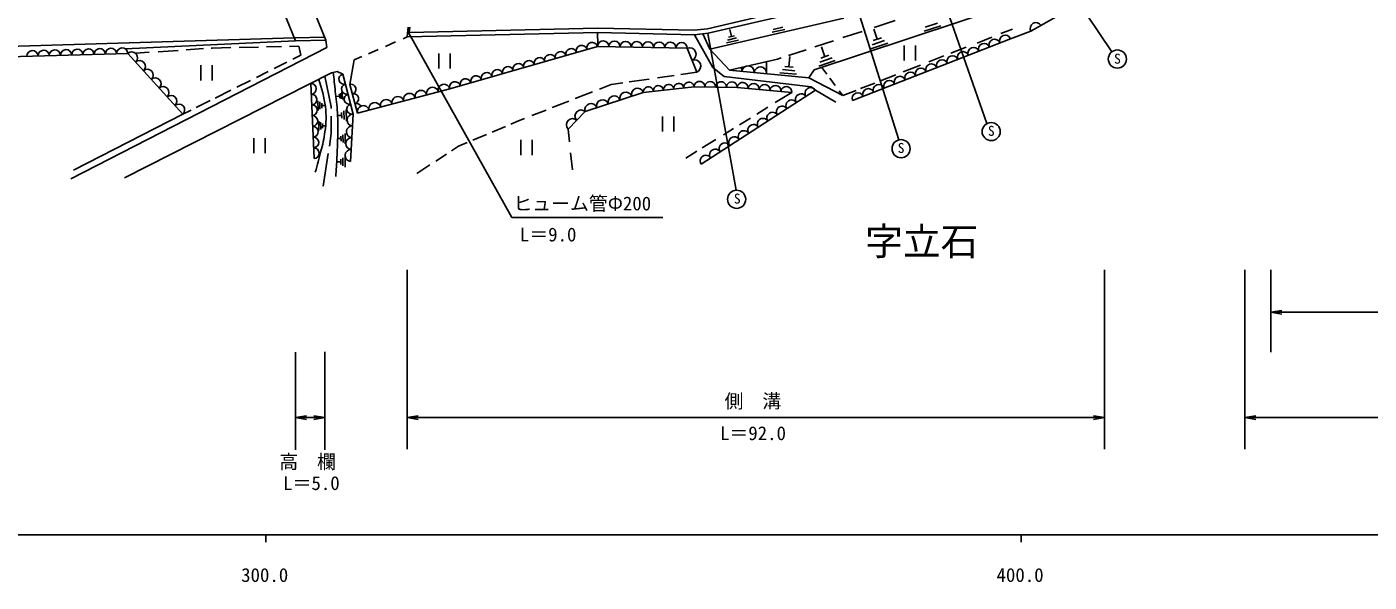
# Model space of a CAD drawing. Units: millimetres, scale not verified. Extents: x 40000 to 680000, y 20000 to 380000.
# Drawn here: x 336359 to 514056, y 198715 to 272232 of the extents above; entities that cross this region are included whole.
import ezdxf
from ezdxf.enums import TextEntityAlignment as Align

# ---------------------------------------------------------------- set-up
doc = ezdxf.new("R2010")
doc.units = ezdxf.units.MM
doc.header["$LTSCALE"] = 1000
for name, color, linetype, lineweight in [('M-BGD', 7, 'Continuous', 25), ('M-STR-STR3', 7, 'Continuous', 25), ('M-STR-STRC', 7, 'Continuous', 25), ('M-TTL-BAND', 7, 'Continuous', 25)]:
    doc.layers.add(name, color=color, linetype=linetype, lineweight=lineweight)
doc.layers.add('M-BMK-HTXT', color=7, linetype='Continuous')
doc.styles.add('ＭＳ ゴシック', font='')
doc.styles.get('ＭＳ ゴシック').set_extended_font_data('MS Gothic')

# ---------------------------------------------------------------- blocks, each defined once
blk = doc.blocks.new('open_arrow')
at = {"color": 0, "linetype": 'Continuous', "lineweight": -2}
blk.add_lwpolyline([(7.5, 1.25), (0, 0), (7.5, -1.25)], dxfattribs=at)

msp = doc.modelspace()

# ---------------------------------------------------------------- linework, layer by layer
at = {"layer": 'M-BGD'}
for p, q in [((469283, 271652), (486698, 281596)), ((368380, 278998), (371945, 270362)), ((372408, 279068), (375954, 270479)), ((426474, 271972), (441927, 275567)), ((426573, 271379), (442077, 274986)), ((440579, 266521), (466040, 274952)), ((386713, 270897), (386860, 272184)), ((386984, 271503), (387060, 272170)), ((386984, 271503), (411959, 272073)), ((411959, 272073), (424722, 271792)), ((424722, 271792), (426474, 271972)), ((444505, 273399), (426768, 269287)), ((429416, 271902), (429636, 270942)), ((436696, 271902), (435026, 271512)), ((436416, 272192), (435166, 271892)), ((448486, 271932), (448936, 270602)), ((448516, 272157), (451312, 273073)), ((457336, 272382), (455136, 271662)), ((456916, 272732), (455266, 272192)), ((465303, 271329), (466833, 271928)), ((310991, 268984), (371782, 270758)), ((349362, 269335), (371945, 270362)), ((371782, 270758), (375791, 270875)), ((371945, 270362), (375954, 270479)), ((375954, 270479), (376082, 269481)), ((383818, 269650), (385180, 270237)), ((386160, 270659), (386713, 270897)), ((386713, 270897), (411959, 271473)), ((411952, 269866), (411917, 271472)), ((411959, 271473), (424746, 271192)), ((424746, 271192), (426573, 271379)), ((427150, 266848), (424746, 271192)), ((425829, 271303), (426768, 269287)), ((430586, 270482), (428986, 270112)), ((430316, 270762), (429116, 270482)), ((430036, 271032), (429236, 270852)), ((440686, 269590), (443164, 270402)), ((444377, 270800), (446932, 271637)), ((445661, 262488), (466569, 270658)), ((449916, 270432), (448246, 269872)), ((449486, 270782), (448376, 270412)), ((462144, 270092), (464116, 270864)), ((466569, 270658), (469283, 271652)), ((311125, 267590), (349719, 268722)), ((342199, 252106), (376082, 269481)), ((349719, 268722), (356995, 260658)), ((350735, 268742), (352572, 268865)), ((353755, 268944), (356372, 269119)), ((357434, 269191), (359747, 269345)), ((360749, 269412), (360905, 269423)), ((360905, 269423), (363370, 269476)), ((364465, 269500), (367022, 269556)), ((368084, 269579), (370082, 269623)), ((371144, 269646), (372361, 269672)), ((372611, 268486), (371588, 267973)), ((372361, 269672), (372611, 268486)), ((381566, 268681), (382889, 269250)), ((390907, 268698), (390907, 266698)), ((392354, 264044), (411914, 269645)), ((392407, 268698), (392407, 266698)), ((411914, 269645), (423780, 269405)), ((423780, 269405), (425047, 266239)), ((426768, 269287), (429375, 266492)), ((437187, 268443), (439512, 269205)), ((442546, 268462), (441456, 268102)), ((441566, 269592), (442006, 268282)), ((450336, 270072), (448106, 269332)), ((452489, 269772), (452489, 267772)), ((453989, 269772), (453989, 267772)), ((455756, 267591), (457770, 268380)), ((458671, 268732), (460708, 269530)), ((359413, 267148), (359413, 265148)), ((360913, 267148), (360913, 265148)), ((370777, 267567), (369117, 266734)), ((379709, 267881), (379098, 264607)), ((379709, 267881), (380704, 268310)), ((428653, 265679), (427150, 266848)), ((429375, 266492), (435744, 267971)), ((434297, 266027), (434278, 267630)), ((435744, 267971), (436230, 268130)), ((438036, 266422), (436376, 266582)), ((437796, 266892), (436686, 267002)), ((437366, 268312), (437246, 266952)), ((443386, 267772), (441196, 267042)), ((442966, 268122), (441326, 267572)), ((442263, 265974), (441604, 266860)), ((452348, 266257), (454679, 267169)), ((349283, 252251), (376678, 266125)), ((365947, 265145), (364149, 264244)), ((368293, 266322), (366745, 265546)), ((375813, 265687), (376636, 261644)), ((376678, 266125), (377435, 266307)), ((377435, 266307), (378178, 265973)), ((378178, 265973), (379572, 260670)), ((415256, 264817), (413712, 264593)), ((418745, 265324), (416090, 264938)), ((422033, 265801), (419866, 265487)), ((425047, 266239), (422952, 265935)), ((440174, 264301), (428653, 265679)), ((429375, 266492), (439883, 265498)), ((438266, 265952), (436056, 266162)), ((439883, 265498), (440579, 266521)), ((439883, 265498), (444371, 263133)), ((443369, 264483), (442658, 265441)), ((446734, 264059), (448611, 264794)), ((449380, 265094), (451410, 265889)), ((363351, 263844), (361279, 262806)), ((373938, 264737), (374377, 254792)), ((377324, 262998), (377741, 263058)), ((377701, 263298), (377771, 262808)), ((377881, 263448), (377991, 262718)), ((378051, 263598), (378201, 262628)), ((379098, 264607), (380139, 260807)), ((380139, 260807), (392354, 264044)), ((411227, 263619), (408958, 262730)), ((410285, 261003), (417966, 263550)), ((413712, 264593), (412165, 263987)), ((417966, 263550), (424687, 264301)), ((424687, 264301), (430406, 264218)), ((425605, 254074), (440758, 263842)), ((430406, 264218), (437628, 263550)), ((437628, 263550), (435438, 262194)), ((440758, 263842), (440174, 264301)), ((440758, 263842), (443472, 262256)), ((444371, 263133), (443899, 263769)), ((444371, 263133), (446141, 263826)), ((358109, 261217), (356995, 260658)), ((360618, 262474), (358795, 261561)), ((374904, 261147), (374864, 262457)), ((375164, 261317), (375134, 262307)), ((375414, 261487), (375404, 262147)), ((375876, 261829), (375414, 261817)), ((376636, 261644), (376638, 261415)), ((378616, 261296), (378696, 259766)), ((408111, 262399), (405903, 261534)), ((434440, 261577), (432991, 260680)), ((356995, 260658), (342552, 253274)), ((375014, 258490), (374994, 259760)), ((375264, 258660), (375254, 259610)), ((375514, 258820), (375504, 259450)), ((376647, 260415), (376667, 258122)), ((377476, 260494), (378046, 260506)), ((378026, 260886), (378066, 260126)), ((378326, 261096), (378386, 259946)), ((379572, 260670), (379222, 254420)), ((401427, 259780), (400452, 259367)), ((402250, 260103), (401427, 259780)), ((405086, 261213), (403218, 260482)), ((408031, 258707), (410285, 261003)), ((420498, 260359), (420498, 258359)), ((421998, 260359), (421998, 258359)), ((432152, 260160), (430698, 259260)), ((375929, 259146), (375514, 259140)), ((376667, 258122), (376411, 256435)), ((377939, 257771), (377949, 257091)), ((378209, 257951), (378229, 256921)), ((378479, 258121), (378499, 256751)), ((397188, 257983), (395398, 257224)), ((399722, 259057), (397950, 258306)), ((408201, 257003), (408031, 258707)), ((429896, 258764), (428585, 257952)), ((366414, 257499), (366414, 255499)), ((367914, 257499), (367914, 255499)), ((377514, 257433), (377949, 257431)), ((393511, 256424), (392587, 255819)), ((394650, 256907), (393511, 256424)), ((401771, 257261), (401771, 255261)), ((403271, 257261), (403271, 255261)), ((427560, 257318), (425773, 256211)), ((376261, 255446), (375608, 251141)), ((377375, 254359), (377913, 254356)), ((377913, 254706), (377913, 253996)), ((378203, 254886), (378203, 253816)), ((378483, 255056), (378483, 253636)), ((391911, 255375), (390481, 254439)), ((408574, 253281), (408348, 255536)), ((425034, 255753), (423602, 254867)), ((389727, 253945), (388002, 252814))]:
    msp.add_line(p, q, dxfattribs=at)
for centre, radius, start, end in [((469953, 272035), 771, 29.72583, 209.72583), ((411215, 269445), 727, 15.97806, 195.97806), ((412656, 269630), 742, 358.84507, 178.84507), ((414139, 269600), 742, 358.84507, 178.84507), ((415622, 269570), 742, 358.84507, 178.84507), ((417105, 269540), 742, 358.84507, 178.84507), ((418589, 269510), 742, 358.84507, 178.84507), ((420072, 269480), 742, 358.84507, 178.84507), ((421555, 269450), 742, 358.84507, 178.84507), ((423038, 269420), 742, 358.84507, 178.84507), ((464478, 269841), 748, 21.34285, 201.34285), ((465872, 270386), 748, 21.34285, 201.34285), ((337102, 268352), 742, 1.6795, 181.6795), ((338586, 268395), 742, 1.6795, 181.6795), ((340071, 268439), 742, 1.6795, 181.6795), ((341555, 268482), 742, 1.6795, 181.6795), ((343039, 268526), 742, 1.6795, 181.6795), ((344524, 268569), 742, 1.6795, 181.6795), ((346008, 268613), 742, 1.6795, 181.6795), ((347493, 268656), 742, 1.6795, 181.6795), ((348977, 268700), 742, 1.6795, 181.6795), ((350239, 268146), 776, 312.06173, 132.06173), ((405627, 267844), 727, 15.97806, 195.97806), ((407024, 268244), 727, 15.97806, 195.97806), ((408421, 268644), 727, 15.97806, 195.97806), ((409818, 269044), 727, 15.97806, 195.97806), ((424097, 268614), 852, 291.80141, 111.80141), ((458903, 267662), 748, 21.34285, 201.34285), ((460296, 268207), 748, 21.34285, 201.34285), ((461690, 268752), 748, 21.34285, 201.34285), ((463084, 269296), 748, 21.34285, 201.34285), ((351278, 266994), 776, 312.06173, 132.06173), ((352318, 265842), 776, 312.06173, 132.06173), ((398641, 265844), 727, 15.97806, 195.97806), ((400038, 266244), 727, 15.97806, 195.97806), ((401435, 266644), 727, 15.97806, 195.97806), ((402832, 267044), 727, 15.97806, 195.97806), ((404230, 267444), 727, 15.97806, 195.97806), ((424730, 267031), 852, 291.80141, 111.80141), ((430192, 266415), 820, 354.59425, 31.5362), ((431825, 266261), 820, 354.59425, 174.59425), ((433459, 266106), 820, 354.59425, 174.59425), ((454721, 266028), 748, 21.34285, 201.34285), ((456115, 266573), 748, 21.34285, 201.34285), ((457509, 267118), 748, 21.34285, 201.34285), ((353357, 264690), 776, 312.06173, 132.06173), ((378352, 265310), 685, 104.72745, 284.72745), ((393052, 264244), 727, 15.97806, 195.97806), ((394449, 264644), 727, 15.97806, 195.97806), ((395847, 265044), 727, 15.97806, 195.97806), ((397244, 265444), 727, 15.97806, 195.97806), ((424015, 264226), 676, 6.37925, 186.37925), ((425402, 264291), 715, 359.16362, 179.16362), ((426832, 264270), 715, 359.16362, 179.16362), ((428261, 264249), 715, 359.16362, 179.16362), ((429691, 264228), 715, 359.16362, 179.16362), ((431128, 264151), 725, 354.716, 174.716), ((450539, 264394), 748, 21.34285, 201.34285), ((451933, 264939), 748, 21.34285, 201.34285), ((453327, 265484), 748, 21.34285, 201.34285), ((354397, 263538), 776, 312.06173, 132.06173), ((355436, 262386), 776, 312.06173, 132.06173), ((373969, 264027), 711, 272.53059, 92.53059), ((374032, 262606), 711, 272.53059, 92.53059), ((378701, 263985), 685, 104.72745, 284.72745), ((379049, 262659), 685, 104.72745, 284.72745), ((379271, 263974), 657, 285.32692, 105.32692), ((379619, 262707), 657, 285.32692, 105.32692), ((385483, 262223), 790, 14.84099, 194.84099), ((387010, 262628), 790, 14.84099, 194.84099), ((388537, 263032), 790, 14.84099, 194.84099), ((390064, 263437), 790, 14.84099, 194.84099), ((391590, 263842), 790, 14.84099, 194.84099), ((414126, 262277), 809, 18.34148, 198.34148), ((415662, 262786), 809, 18.34148, 198.34148), ((417198, 263295), 809, 18.34148, 198.34148), ((418638, 263625), 676, 6.37925, 186.37925), ((419982, 263775), 676, 6.37925, 186.37925), ((421327, 263925), 676, 6.37925, 186.37925), ((422671, 264076), 676, 6.37925, 186.37925), ((432572, 264017), 725, 354.716, 174.716), ((434017, 263884), 725, 354.716, 174.716), ((435461, 263750), 725, 354.716, 174.716), ((436905, 263617), 725, 354.716, 174.716), ((438864, 262621), 751, 32.80697, 212.80697), ((440127, 263435), 751, 32.80697, 212.80697), ((446358, 262761), 748, 21.34285, 201.34285), ((447751, 263305), 748, 21.34285, 201.34285), ((449145, 263850), 748, 21.34285, 201.34285), ((356476, 261234), 776, 312.06173, 132.06173), ((374095, 261185), 711, 272.53059, 92.53059), ((379398, 261333), 685, 104.72745, 284.72745), ((379966, 261441), 657, 25.27296, 105.32692), ((380903, 261010), 790, 14.84099, 194.84099), ((382429, 261414), 790, 14.84099, 194.84099), ((383956, 261819), 790, 14.84099, 194.84099), ((409722, 260429), 804, 45.52563, 225.52563), ((411053, 261258), 809, 18.34148, 198.34148), ((412589, 261767), 809, 18.34148, 198.34148), ((436339, 260993), 751, 32.80697, 212.80697), ((437602, 261807), 751, 32.80697, 212.80697), ((374157, 259765), 711, 272.53059, 92.53059), ((379528, 259889), 782, 86.79998, 266.79998), ((408595, 259281), 804, 45.52563, 225.52563), ((433813, 259365), 751, 32.80697, 212.80697), ((435076, 260179), 751, 32.80697, 212.80697), ((374220, 258344), 711, 272.53059, 92.53059), ((379441, 258326), 782, 86.79998, 266.79998), ((430025, 256923), 751, 32.80697, 212.80697), ((431288, 257737), 751, 32.80697, 212.80697), ((432550, 258551), 751, 32.80697, 212.80697), ((374283, 256923), 711, 272.53059, 92.53059), ((374346, 255502), 711, 272.53059, 92.53059), ((379266, 255201), 782, 86.79998, 266.79998), ((379353, 256764), 782, 86.79998, 266.79998), ((427499, 255295), 751, 32.80697, 212.80697), ((428762, 256109), 751, 32.80697, 212.80697), ((426237, 254481), 751, 32.80697, 212.80697)]:
    msp.add_arc(centre, radius, start, end, dxfattribs=at)
for points, knots in [([(374991, 265271), (375364, 264084), (375737, 262898), (375888, 261675), (376024, 260575), (375981, 259445), (375826, 258340), (375703, 257466), (375511, 256607), (375296, 255753), (375064, 254835), (374806, 253923), (374548, 253011)], [0, 0, 0, 0, 1, 1, 1, 2, 2, 2, 3, 3, 3, 4, 4, 4, 4]), ([(376928, 266185), (377016, 265367), (377104, 264550), (377197, 263732), (377306, 262777), (377421, 261823), (377478, 260865), (377542, 259787), (377533, 258704), (377509, 257623), (377489, 256739), (377460, 255856), (377415, 254974), (377373, 254122), (377316, 253270), (377260, 252418)], [0, 0, 0, 0, 1, 1, 1, 2, 2, 2, 3, 3, 3, 4, 4, 4, 5, 5, 5, 5])]:
    msp.add_open_spline(points, degree=3, knots=knots, dxfattribs=at)
at = {"layer": 'M-STR-STR3'}
for p, q in [((400568, 246996), (386898, 271482)), ((400568, 246996), (420539, 246996)), ((386728, 240049), (386728, 216310)), ((479013, 240049), (479013, 216310)), ((497606, 240049), (497606, 216310)), ((501060, 240049), (501060, 229181)), ((574319, 234443), (501060, 234443)), ((371923, 229180), (371923, 216241)), ((375819, 229214), (375819, 216241)), ((371923, 220502), (375819, 220502)), ((386728, 220502), (479013, 220502)), ((497606, 220502), (574319, 220502))]:
    msp.add_line(p, q, dxfattribs=at)
at = {"layer": 'M-STR-STRC'}
for p, q in [((480000, 268927), (468840, 285587)), ((463452, 259423), (456390, 279656)), ((451775, 257255), (445875, 276059)), ((430240, 250601), (426508, 271372))]:
    msp.add_line(p, q, dxfattribs=at)
for centre in [(480725, 267970), (464021, 258367), (452090, 256097), (430323, 249404)]:
    msp.add_circle(centre, 1200, dxfattribs=at)
at = {"layer": 'M-TTL-BAND'}
for p, q in [((40000, 205000), (579000, 205000)), ((368000, 205000), (368000, 204000)), ((468000, 205000), (468000, 204000))]:
    msp.add_line(p, q, dxfattribs=at)

# ---------------------------------------------------------------- block references
at = {"layer": 'M-STR-STR3', "xscale": 193, "yscale": 193}
for p in [(501060, 234443), (371923, 220502), (386728, 220502), (497606, 220502)]:
    msp.add_blockref('open_arrow', p, dxfattribs=at)
at = {"layer": 'M-STR-STR3', "xscale": 193, "yscale": 193, "rotation": 180}
for p in [(375819, 220502), (479013, 220502)]:
    msp.add_blockref('open_arrow', p, dxfattribs=at)

# ---------------------------------------------------------------- texts
at = {"layer": 'M-BMK-HTXT', "style": 'ＭＳ ゴシック'}
msp.add_text('字立石', height=3666, dxfattribs=at).set_placement((447329, 240895), align=Align.BOTTOM_LEFT)
at = {"layer": 'M-STR-STR3', "style": 'ＭＳ ゴシック'}
for s, p in [('ヒューム管Φ200', (400762, 247383)), ('L＝9.0', (401623, 243273)), ('側\u3000溝', (428722, 221219)), ('L＝92.0', (428118, 216966)), ('高\u3000欄', (369777, 213190)), ('L＝5.0', (370287, 210362))]:
    msp.add_text(s, height=1833, dxfattribs=at).set_placement(p, align=Align.BOTTOM_LEFT)
at = {"layer": 'M-STR-STRC', "style": 'ＭＳ ゴシック'}
for p in [(480281, 266959), (463583, 257407), (451643, 255142), (429951, 248438)]:
    msp.add_text('S', height=1320, dxfattribs=at).set_placement(p, align=Align.BOTTOM_LEFT)
at = {"layer": 'M-TTL-BAND', "style": 'ＭＳ ゴシック'}
for s, p in [('300.0', (367844, 198195)), ('400.0', (467844, 198195))]:
    msp.add_text(s, height=1833, dxfattribs=at).set_placement(p, align=Align.BOTTOM_CENTER)

doc.saveas('drawing.dxf')
